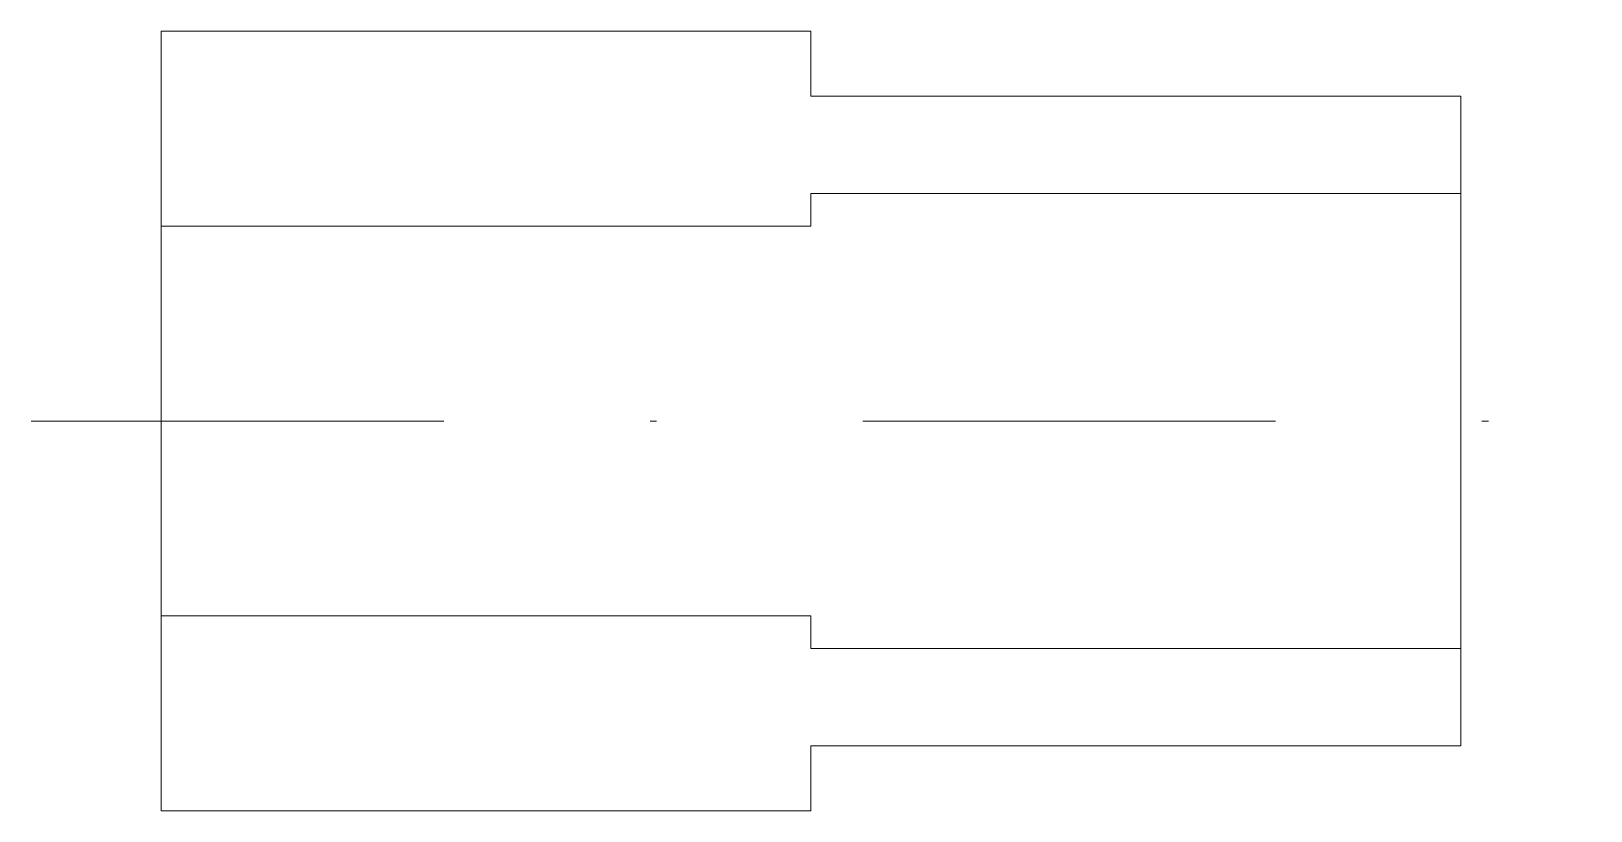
# Model space of a CAD drawing. Header units: millimetres. Extents: x 8 to 32, y 4 to 16.
import ezdxf

# ---------------------------------------------------------------- set-up
doc = ezdxf.new("R2010")
doc.units = ezdxf.units.MM
doc.linetypes.add('DASHDOT2', pattern=[12.7, 6.35, -3.175, 0, -3.175])
doc.linetypes.add('DASHED', pattern=[19.05, 12.7, -6.35])
doc.layers.get('0').update_dxf_attribs({"linetype": 'CONTINUOUS', "lineweight": 13})

msp = doc.modelspace()

# ---------------------------------------------------------------- linework, layer by layer
for p, q in [((10, 10), (10, 16)), ((10, 16), (20, 16)), ((20, 15), (20, 16)), ((20, 15), (30, 15)), ((30, 15), (30, 10)), ((20, 13), (20, 13.5)), ((30, 10), (30, 13.5)), ((10, 10), (10, 4)), ((30, 10), (30, 6.5)), ((30, 10), (30, 5)), ((20, 6.5), (20, 7)), ((20, 5), (20, 4)), ((20, 5), (30, 5)), ((10, 4), (20, 4))]:
    msp.add_line(p, q)
at = {"linetype": 'DASHED'}
for p, q in [((30, 13.5), (20, 13.5)), ((10, 10), (10, 13)), ((10, 13), (20, 13)), ((10, 10), (10, 7)), ((10, 7), (20, 7)), ((30, 6.5), (20, 6.5))]:
    msp.add_line(p, q, dxfattribs=at)
at = {"linetype": 'DASHDOT2'}
msp.add_line((8, 10), (32, 10), dxfattribs=at)

doc.saveas('drawing.dxf')
